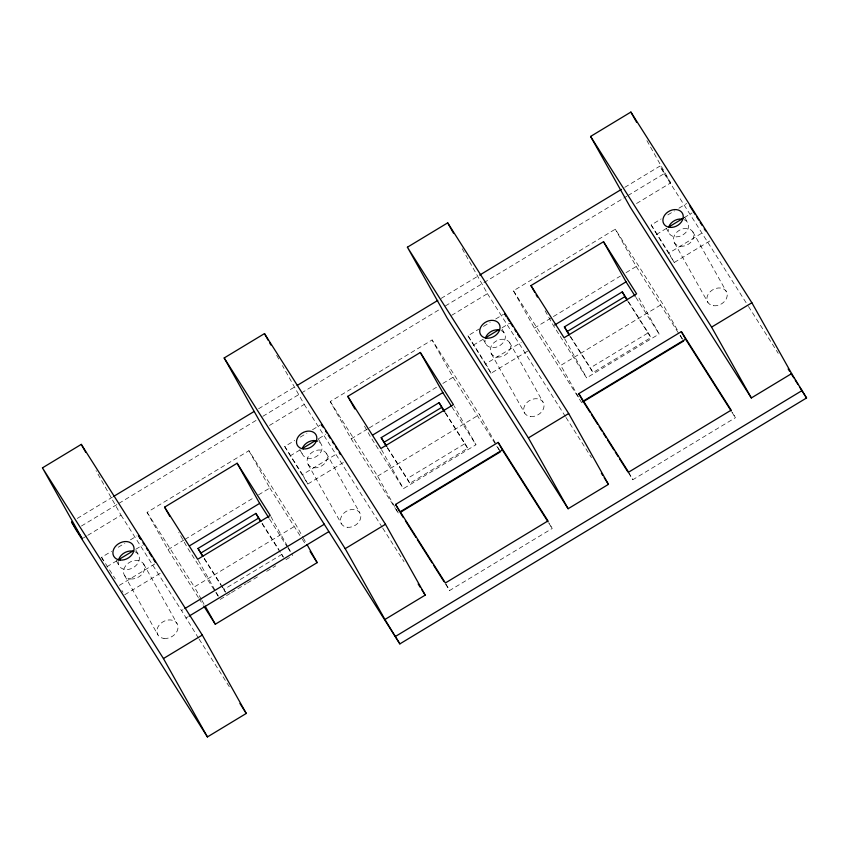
<?xml version="1.0" encoding="UTF-8"?>
<svg xmlns="http://www.w3.org/2000/svg" width="849" height="849" viewBox="0 0 849 849"><rect width="100%" height="100%" fill="white"/><g stroke="black" fill="none" stroke-linecap="round" stroke-linejoin="round"><path stroke-width="0.64" stroke-dasharray="4.25 3.18" d="M77.206 518.452L112.344 497.196M258.605 408.762L296.025 386.136M441.14 298.381L478.56 275.766M624.811 187.321L659.96 166.075L670.636 182.896L635.933 203.887M81.44 526.009L117.724 504.073M118.86 503.383L257.173 419.746M262.84 416.318L300.259 393.692M301.395 393.002L440.843 308.686M445.385 305.937L482.794 283.311M483.93 282.632L626.785 196.246M627.92 195.567L664.205 173.62L659.96 166.075M83.308 538.011L86.63 535.995M87.744 535.326L121.036 515.194L96.033 470.643M269.526 425.413L304.229 404.421L282.43 365.579M451.615 315.329L487.443 293.669L461.156 246.836M198.369 597.516L168.006 549.653L147.079 512.35L248.906 450.713L296.237 525.34L302.584 536.642M330.25 401.556L377.582 476.151L398.51 513.454L351.178 438.859L330.25 401.556L432.109 339.961L479.43 414.556L495.922 443.953M581.703 402.681L534.371 328.085L513.443 290.783L615.302 229.188L662.634 303.783L677.852 330.908M103.334 560.467L101.562 557.315L111.559 551.277M118.223 547.244L124.877 543.222M130.428 539.868L137.092 535.836M343.367 462.525L307.837 484.004L284.744 446.521L294.741 440.482M300.291 437.118L306.956 433.096M312.506 429.732L320.275 425.041M527.685 351.104L491.051 373.252L467.958 335.769L479.059 329.051M483.506 326.366L490.16 322.344M495.71 318.991L503.489 314.289M709.775 240.999L674.244 262.479L651.151 224.996L661.148 218.957M667.813 214.924L674.467 210.892M678.913 208.207L686.682 203.516M106.868 566.761L116.854 560.722M135.734 549.303L142.388 545.281M290.05 455.966L300.037 449.917M318.916 438.509L325.57 434.476M473.254 345.214L483.251 339.176M502.12 327.756L509.899 323.055M656.457 234.441L666.444 228.392M684.209 217.652L691.988 212.95M168.006 549.653L183.851 540.06M184.976 539.38L254 497.599M258.521 494.861L269.833 488.005L248.906 450.713M351.178 438.859L368.158 428.596M369.283 427.907L437.193 386.847M442.849 383.43L453.037 377.264L432.109 339.961M534.371 328.085L620.386 276.074M626.053 272.646L636.23 266.49L615.302 229.188M119.359 585.364L154.889 563.874M307.837 484.004L302.541 474.559L336.957 453.748M491.051 373.252L485.755 363.818L521.275 342.327M674.244 262.479L668.948 253.034L703.365 232.223M160.185 573.319L124.654 594.809L121.916 590.49M201.362 599.362L194.379 586.924L296.237 525.34M377.582 476.151L479.43 414.556M578.54 397.024L560.775 365.378L662.634 303.783M198.443 638.077L181.548 610.569L183.808 609.189M225.558 592.22L223.966 589.386L281.857 554.376L279.756 551.054M465.061 443.603L467.703 448.325L409.812 483.336L407.17 478.613L465.061 443.603L445.396 412.625M648.254 332.829L650.907 337.552L593.016 372.562L590.363 367.84L648.254 332.829L628.6 301.851M185.782 618.125L188.053 616.745M220.199 599.426L230.408 593.26M231.533 592.57L246.274 583.656M247.409 582.976L259.879 575.431M266.682 571.324L275.745 565.837M285.943 559.671L291.61 556.244M364.508 426.166L370.302 436.492L403.402 488.653L475.949 444.78L454.066 405.801M545.132 310.808L553.495 325.719L586.595 377.879L659.142 334.007L637.907 296.174M445.417 583.868L449.63 590.511L552.221 528.471L549.197 523.08M628.621 473.095L632.823 479.727L735.414 417.697L732.39 412.306M664.205 173.62L747.767 305.332M748.478 306.447L778.225 353.322M651.151 224.996L668.948 253.034M731.912 412.168L735.414 417.697M636.23 266.49L679.327 334.41M680.028 335.514L682.15 338.857M635.901 297.383L659.142 334.007M627.729 301.034L650.907 337.552M570.708 336.851L590.363 367.84M569.849 336.045L593.016 372.562M513.443 290.783L560.775 365.378M487.443 293.669L565.275 416.339M565.986 417.453L591.456 457.6M467.958 335.769L485.755 363.818M548.709 522.942L552.221 528.471M453.037 377.264L500.369 451.859L496.559 445.078M452.008 407.053L475.949 444.78M445.237 412.922L467.703 448.325M387.505 447.625L407.17 478.613M387.346 447.922L409.812 483.336M304.229 404.421L382.061 527.091M382.772 528.205L403.997 561.656M284.744 446.521L302.541 474.559M269.833 488.005L301.628 538.128M302.329 539.242L305.162 543.7M269.504 518.919L287.111 546.671M287.822 547.785L292.746 555.554M218.087 596.094L187.13 547.276L178.757 532.376M147.079 512.35L194.379 586.924M199.069 598.63L203.314 605.305M121.036 515.194L181.548 610.569M199.144 639.18L229.389 686.841M101.562 557.315L115.252 578.891M262.203 523.377L279.056 549.95M262.044 523.674L283.11 556.891M204.333 558.409L221.165 584.961M221.865 586.065L223.966 589.386M204.174 558.706L225.218 591.891M646.917 140.626L670.636 182.896M684.591 217.153L687.531 222.396M692.826 231.841L726.213 291.334M666.263 228.232L669.214 233.475M674.509 242.92L707.896 302.414M680.389 335.429L683.562 341.086M564.712 338.889L586.595 377.879M628.589 472.182L632.823 479.727M501.982 328.977L504.338 333.179M509.633 342.614L543.02 402.108M483.654 340.056L486.01 344.248M491.316 353.693L524.703 413.187M381.519 449.662L403.402 488.653M446.001 584.027L449.63 590.511M276.668 355.307L279.225 359.87M318.173 438.678L321.124 443.931M326.419 453.366L359.806 512.86M299.856 449.758L302.806 455M308.102 464.445L341.489 523.939M303.21 537.767L305.746 542.288M270.873 516.574L287.599 546.385M288.246 547.531L291.462 553.261M281.857 554.376L283.449 557.209M198.326 560.436L215.699 591.403M216.336 592.549L218.267 595.987M201.988 600.487L204.524 605.008M135.957 550.311L138.302 554.503M143.608 563.948L176.995 623.442M116.313 560.775L119.253 566.028M124.559 575.463L157.935 634.956M684.082 219.636A10.708 8.299 -29.3 0 1 682.819 234.95A10.708 8.299 -29.3 0 1 668.216 229.23M500.878 330.41A10.708 8.299 -29.3 0 1 499.626 345.723A10.708 8.299 -29.3 0 1 485.012 340.003M319.659 442.297A10.708 8.299 -29.3 0 1 315.181 457.144A10.708 8.299 -29.3 0 1 301.809 450.755M134.715 551.627A11.133 8.628 -29.3 0 1 133.41 567.556A11.133 8.628 -29.3 0 1 118.213 561.603M713.722 305.746A10.708 8.299 -29.3 0 0 727.052 293.34A10.708 8.299 -29.3 0 0 710.39 291.536A10.708 8.299 -29.3 0 0 713.722 305.746M530.529 416.519A10.708 8.299 -29.3 0 0 543.859 404.113A10.708 8.299 -29.3 0 0 527.187 402.309A10.708 8.299 -29.3 0 0 530.529 416.519M347.315 527.271A10.708 8.299 -29.3 0 0 360.645 514.865A10.708 8.299 -29.3 0 0 343.983 513.061A10.708 8.299 -29.3 0 0 347.315 527.271M163.995 638.427A11.133 8.628 -29.3 0 0 177.865 625.522A11.133 8.628 -29.3 0 0 160.535 623.644A11.133 8.628 -29.3 0 0 163.995 638.427M680.336 246.252A10.708 8.299 -29.3 0 0 693.665 233.846A10.708 8.299 -29.3 0 0 677.003 232.042A10.708 8.299 -29.3 0 0 680.336 246.252M497.143 357.026A10.708 8.299 -29.3 0 0 510.472 344.62A10.708 8.299 -29.3 0 0 493.81 342.816A10.708 8.299 -29.3 0 0 497.143 357.026M313.928 467.778A10.708 8.299 -29.3 0 0 327.258 455.372A10.708 8.299 -29.3 0 0 310.596 453.568A10.708 8.299 -29.3 0 0 313.928 467.778M130.619 578.933A11.133 8.628 -29.3 0 0 144.479 566.028A11.133 8.628 -29.3 0 0 127.148 564.15A11.133 8.628 -29.3 0 0 130.619 578.933"/><path stroke-width="1.27" d="M202.073 555.384L198.019 548.454L255.889 513.412L260.802 521.159M200.672 553.177L258.531 518.134L255.889 513.412M42.45 467.863L81.292 444.377L202.285 635.063L246.263 713.447L207.432 736.932L75.773 529.436L71.528 521.88L82.194 538.68L42.45 467.863L163.443 658.548L207.432 736.932M399.858 643.892L263.922 428.787L224.178 357.97L264.485 333.604L385.478 524.289L425.222 595.117L384.926 619.483L399.858 643.892L806.55 397.969L791.639 373.592L751.885 302.764L630.892 112.068L590.586 136.445L630.329 207.262L751.333 397.958L791.639 373.592M407.393 247.218L447.699 222.852L568.692 413.537L608.436 484.365L568.13 508.731L447.136 318.046L407.393 247.218L528.386 437.914L568.13 508.731M113.479 496.516L254.074 411.5M297.15 385.457L437.744 300.44M479.696 275.076L621.415 189.38M164.61 507.15L237.126 463.246L270.226 515.428L197.679 559.289L164.61 507.15L169.758 516.319M347.782 396.356L420.329 352.494L453.419 404.655L380.872 448.516L347.782 396.356L354.861 408.974M530.975 285.582L603.522 241.721L636.623 293.871L564.076 337.743L530.975 285.582L534.838 292.459M117.969 560.053L133.505 550.651M302.255 448.58L315.584 440.525M485.469 337.828L498.798 329.773M668.672 227.054L683.105 218.331M189.391 545.907L259.645 503.372L237.126 463.246M372.573 435.123L442.849 392.62L420.329 352.494M554.63 325.029L626.042 281.847L603.522 241.721M385.945 445.714L381.19 437.67L439.082 402.659L444.696 411.521M569.138 334.931L564.383 326.897L622.275 291.886L627.188 299.633M383.844 442.393L441.724 407.382L439.082 402.659M567.036 331.619L624.928 296.609L622.275 291.886M184.944 608.51L324.435 524.162M189.189 616.066L328.68 531.718M395.57 504.433L498.161 442.403L547.987 520.915L445.396 582.955L395.57 504.433L399.805 511.989L502.396 449.949L498.161 442.403M578.763 393.66L681.354 331.619L731.18 410.141L628.589 472.182L578.763 393.66L582.403 400.134M681.354 331.619L685.599 339.176L583.008 401.216L590.023 412.274M204.015 606.419L215.306 624.227L317.165 562.632L307.02 544.549M400.77 512.085L500.369 451.859M582.839 401.991L683.562 341.086M163.443 658.548L202.285 635.063M384.926 619.483L345.182 548.656L385.478 524.289M528.386 437.914L568.692 413.537M751.333 397.958L711.589 327.13L751.885 302.764M395.613 636.336L802.316 390.413M689.844 206.074L695.32 214.701M696.689 216.866L698.748 220.093M700.117 222.258L702.165 225.494M704.224 228.731L705.583 230.886M788.137 368.944L789.549 371.183M790.971 373.411L793.804 377.879M795.216 380.108L798.049 384.576M799.471 386.804L806.55 397.969M590.586 136.445L711.589 327.13M685.599 339.176L731.212 411.065M626.042 281.847L635.201 296.28M624.928 296.609L627.029 299.93M564.383 326.897L569.297 334.644M591.424 414.482L597.738 424.436M599.15 426.644L601.952 431.069M603.352 433.287L606.165 437.702M607.566 439.92L613.88 449.874M615.281 452.082L618.093 456.507M619.494 458.715L627.92 471.991M505.962 315.775L504.593 313.61L506.365 316.762M507.331 317.929L509.389 321.166M510.758 323.32L512.807 326.557M514.865 329.794L516.234 331.948M517.603 334.103L519.652 337.34M601.357 473.211L602.779 475.44M604.191 477.669L608.436 484.365M502.396 449.949L548.008 521.838M442.849 392.62L451.297 405.939M441.724 407.382L444.536 411.807M381.19 437.67L386.804 446.521M400.516 513.093L403.317 517.519M405.419 520.83L415.946 537.428M417.347 539.635L432.088 562.855M433.489 565.073L444.016 581.661M323.437 427.599L321.389 424.362L322.567 426.463M325.496 430.836L326.865 432.99M328.234 435.155L330.282 438.392M332.33 441.629L333.699 443.783M335.758 447.02L337.127 449.174M418.154 583.963L420.276 587.306M421.688 589.535L425.222 595.117M224.178 357.97L345.182 548.656M310.108 551.5L317.165 562.632M259.645 503.372L268.804 517.805M138.886 536.239L140.945 539.476M142.993 542.713L144.362 544.867M146.421 548.104L147.79 550.269M149.159 552.423L151.886 556.732M153.255 558.897L155.314 562.134M239.938 703.471L246.263 713.447M258.531 518.134L260.643 521.456M198.019 548.454L202.932 556.201M630.892 112.068L636.665 122.352M536.122 294.752L537.417 297.044M447.699 222.852L453.462 233.125M339.176 452.411L340.353 454.512M264.485 333.604L268.326 340.449M269.611 342.741L270.895 345.023M205.161 606.144L215.306 624.227M138.79 536.218L139.968 538.308M81.292 444.377L85.77 452.368M668.747 226.895A10.708 8.299 -29.3 0 1 681.705 219.063M485.554 337.669A10.708 8.299 -29.3 0 1 498.501 329.837M302.34 448.421A10.708 8.299 -29.3 0 1 317.675 441.162M118.775 559.183A11.133 8.628 -29.3 0 1 132.242 551.033M669.744 227.373A10.708 8.299 -29.3 0 0 683.074 214.956A10.708 8.299 -29.3 0 0 666.401 213.163A10.708 8.299 -29.3 0 0 669.744 227.373M303.337 448.898A10.708 8.299 -29.3 0 0 316.666 436.482A10.708 8.299 -29.3 0 0 299.994 434.688A10.708 8.299 -29.3 0 0 303.337 448.898M486.541 338.146A10.708 8.299 -29.3 0 0 499.87 325.74A10.708 8.299 -29.3 0 0 483.208 323.936A10.708 8.299 -29.3 0 0 486.541 338.146M120.017 560.053A11.133 8.628 -29.3 0 0 133.877 547.138A11.133 8.628 -29.3 0 0 116.546 545.27A11.133 8.628 -29.3 0 0 120.017 560.053"/></g></svg>
